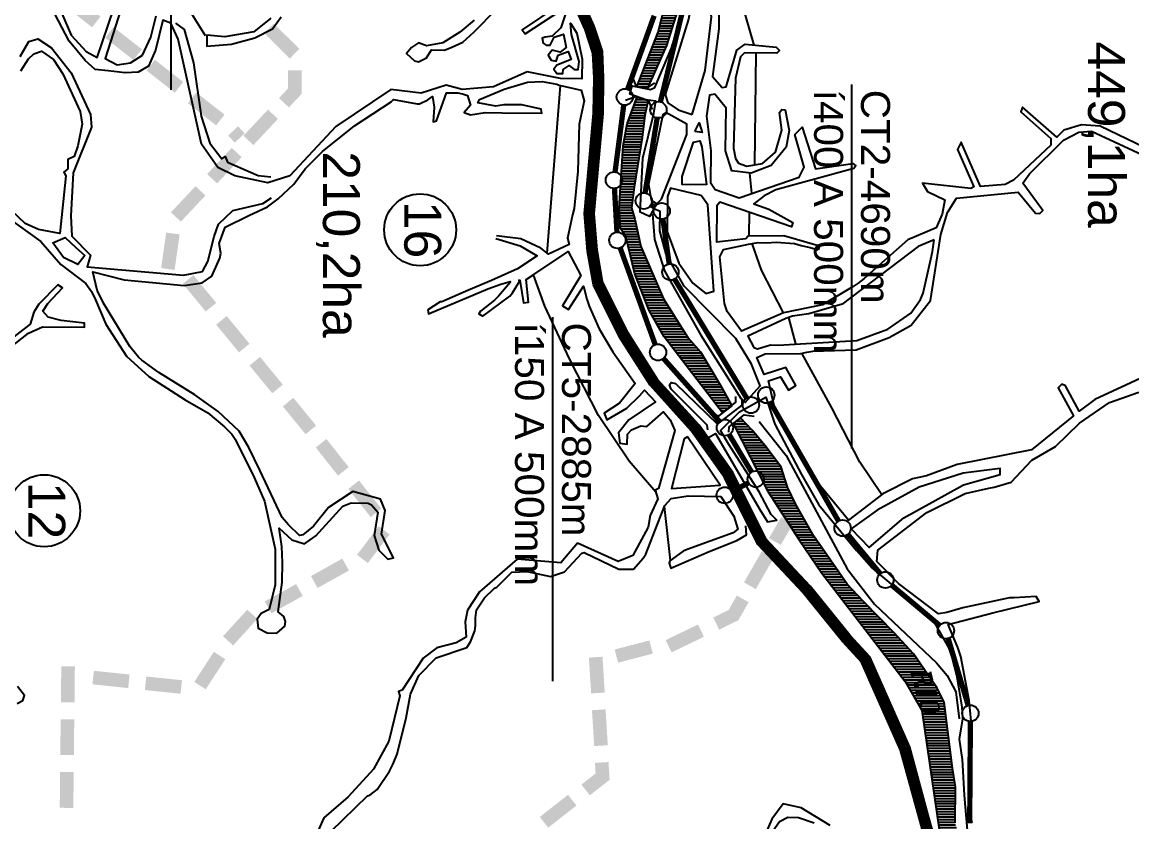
# Model space of a CAD drawing. Extents: x 615698 to 626331, y 7504748 to 7519310.
# Drawn here: x 620335 to 622439, y 7511996 to 7513512 of the extents above; entities that cross this region are included whole.
import ezdxf
from ezdxf.enums import TextEntityAlignment as Align

# ---------------------------------------------------------------- set-up
doc = ezdxf.new("R2010")
doc.units = 0
doc.header["$LTSCALE"] = 170
doc.header["$MEASUREMENT"] = 0
doc.linetypes.add('DASHED', pattern=[0.75, 0.5, -0.25])
doc.layers.get('0').update_dxf_attribs({"linetype": 'CONTINUOUS'})
for name, color, linetype in [('ESTACAO', 5, 'CONTINUOUS'), ('HATCH', 4, 'CONTINUOUS'), ('L-FERREA', 6, 'CONTINUOUS'), ('LIMITE-BACIA', 3, 'CONTINUOUS'), ('LIMITE-PROJETO', 1, 'CONTINUOUS'), ('RIO', 4, 'CONTINUOUS'), ('RUA', 7, 'CONTINUOUS'), ('TEXTO', 5, 'CONTINUOUS'), ('TEXTO2', 5, 'CONTINUOUS')]:
    doc.layers.add(name, color=color, linetype=linetype)
doc.styles.add('GOTHICI', font='ITALICT8.SHX', dxfattribs={"height": 1.641651})
doc.styles.get("Standard").update_dxf_attribs({"font": 'ARIAL.TTF'})

# ---------------------------------------------------------------- blocks, each defined once
blk = doc.blocks.new('C')
at = {"layer": 'LIMITE-BACIA'}
blk.add_solid([(-33.9, -12.9), (-34, 12.9), (34.2, -12.6), (34, 13.2)], dxfattribs=at)
blk = doc.blocks.new('*X9')
at = {"color": 0}
for p, q in [((621683.4, 7512750), (621708.1, 7512750)), ((621685.9, 7512745), (621712.7, 7512745)), ((621688.7, 7512755), (621703.4, 7512755)), ((621695.1, 7512760), (621698.7, 7512760)), ((621688.5, 7512740), (621717.4, 7512740)), ((621691.1, 7512735), (621721.8, 7512735)), ((621693.6, 7512730), (621726, 7512730)), ((621696.2, 7512725), (621730.2, 7512725)), ((621698.8, 7512720), (621734.4, 7512720)), ((621701.3, 7512715), (621738.6, 7512715)), ((621703.9, 7512710), (621742.8, 7512710)), ((621706.4, 7512705), (621747, 7512705)), ((621709, 7512700), (621750.6, 7512700)), ((621711.6, 7512695), (621754.3, 7512695)), ((621714.1, 7512690), (621758, 7512690)), ((621716.7, 7512685), (621761.6, 7512685)), ((621719.2, 7512680), (621765.3, 7512680)), ((621721.8, 7512675), (621769, 7512675)), ((621724.4, 7512670), (621772.6, 7512670)), ((621726.9, 7512665), (621775.1, 7512665)), ((621729.5, 7512660), (621776.7, 7512660)), ((621732.1, 7512655), (621778.4, 7512655)), ((621734.6, 7512650), (621780, 7512650)), ((621737.2, 7512645), (621781.6, 7512645)), ((621739.7, 7512640), (621783.3, 7512640)), ((621742.3, 7512635), (621784.9, 7512635)), ((621744.9, 7512630), (621786.6, 7512630)), ((621747.4, 7512625), (621789, 7512625)), ((621750.4, 7512620), (621791.4, 7512620)), ((621753.6, 7512615), (621793.9, 7512615)), ((621756.9, 7512610), (621796.3, 7512610)), ((621760.1, 7512605), (621798.7, 7512605)), ((621763.3, 7512600), (621801.2, 7512600)), ((621766.6, 7512595), (621803.8, 7512595)), ((621769.8, 7512590), (621806.6, 7512590)), ((621773, 7512585), (621809.4, 7512585)), ((621776.2, 7512580), (621812.2, 7512580)), ((621779.5, 7512575), (621815, 7512575)), ((621782.7, 7512570), (621817.9, 7512570)), ((621785.9, 7512565), (621820.7, 7512565)), ((621789.1, 7512560), (621823.5, 7512560)), ((621792.4, 7512555), (621826.3, 7512555)), ((621795.6, 7512550), (621829.1, 7512550)), ((621798.8, 7512545), (621831.9, 7512545)), ((621802.1, 7512540), (621834.7, 7512540)), ((621805.3, 7512535), (621837.8, 7512535)), ((621808.5, 7512530), (621841.3, 7512530)), ((621811.9, 7512525), (621844.7, 7512525)), ((621815.4, 7512520), (621848.2, 7512520)), ((621818.8, 7512515), (621851.7, 7512515)), ((621822.2, 7512510), (621855.1, 7512510)), ((621825.6, 7512505), (621858.6, 7512505)), ((621829.1, 7512500), (621862.1, 7512500)), ((621832.5, 7512495), (621865.5, 7512495)), ((621835.9, 7512490), (621869, 7512490)), ((621839.3, 7512485), (621872.5, 7512485)), ((621842.8, 7512480), (621876, 7512480)), ((621846.2, 7512475), (621879.4, 7512475)), ((621849.6, 7512470), (621882.9, 7512470)), ((621853.2, 7512465), (621886.4, 7512465)), ((621857.1, 7512460), (621889.8, 7512460)), ((621860.9, 7512455), (621893.3, 7512455)), ((621864.8, 7512450), (621896.8, 7512450)), ((621868.6, 7512445), (621900.6, 7512445)), ((621872.5, 7512440), (621905.3, 7512440)), ((621876.3, 7512435), (621910, 7512435)), ((621880.2, 7512430), (621914.7, 7512430)), ((621884, 7512425), (621919.5, 7512425)), ((621887.9, 7512420), (621924.2, 7512420)), ((621891.7, 7512415), (621928.9, 7512415)), ((621895.6, 7512410), (621933.7, 7512410)), ((621899.4, 7512405), (621938.6, 7512405)), ((621903.3, 7512400), (621943.5, 7512400)), ((621907.1, 7512395), (621948.4, 7512395)), ((621911, 7512390), (621953.3, 7512390)), ((621914.8, 7512385), (621958.2, 7512385)), ((621918.7, 7512380), (621963.1, 7512380)), ((621922.5, 7512375), (621968, 7512375)), ((621926.4, 7512370), (621972.9, 7512370)), ((621930.2, 7512365), (621977.8, 7512365)), ((621934.1, 7512360), (621982.7, 7512360)), ((621938, 7512355), (621987.6, 7512355)), ((621941.8, 7512350), (621992.3, 7512350)), ((621945.7, 7512345), (621996.9, 7512345)), ((621949.5, 7512340), (622001.5, 7512340)), ((621953.4, 7512335), (622006.1, 7512335)), ((621957.2, 7512330), (622010.7, 7512330)), ((621961.1, 7512325), (622015.3, 7512325)), ((621964.9, 7512320), (622019.9, 7512320)), ((621968.8, 7512315), (622024.5, 7512315)), ((621972.6, 7512310), (622028.1, 7512310)), ((621976.5, 7512305), (622031.5, 7512305)), ((621980.3, 7512300), (622034.9, 7512300)), ((621984.2, 7512295), (622038.3, 7512295)), ((621988, 7512290), (622041.7, 7512290)), ((621991.9, 7512285), (622045.2, 7512285)), ((621995.7, 7512280), (622048.6, 7512280)), ((621999.6, 7512275), (622052, 7512275)), ((622003.4, 7512270), (622055.6, 7512270)), ((622007.3, 7512265), (622059.3, 7512265)), ((622010.8, 7512260), (622062.9, 7512260)), ((622013.6, 7512255), (622066.5, 7512255)), ((622016.5, 7512250), (622070.1, 7512250)), ((622019.4, 7512245), (622072.5, 7512245)), ((622022.2, 7512240), (622074.9, 7512240)), ((622025.1, 7512235), (622077.4, 7512235)), ((622028, 7512230), (622079.8, 7512230)), ((622030.9, 7512225), (622082.2, 7512225)), ((622033.7, 7512220), (622083.8, 7512220)), ((622036.6, 7512215), (622084.4, 7512215)), ((622039.5, 7512210), (622085.1, 7512210)), ((622041.5, 7512205), (622085.8, 7512205)), ((622042.2, 7512200), (622086.4, 7512200)), ((622043, 7512195), (622087.1, 7512195)), ((622043.7, 7512190), (622087.7, 7512190)), ((622044.4, 7512185), (622088.4, 7512185)), ((622045.1, 7512180), (622089, 7512180)), ((622045.9, 7512175), (622089.7, 7512175)), ((622046.6, 7512170), (622090.4, 7512170)), ((622047.3, 7512165), (622091, 7512165)), ((622048, 7512160), (622091.7, 7512160)), ((622048.8, 7512155), (622092.3, 7512155)), ((622049.5, 7512150), (622092.9, 7512150)), ((622050.2, 7512145), (622093.6, 7512145)), ((622050.9, 7512140), (622094.2, 7512140)), ((622051.6, 7512135), (622094.8, 7512135)), ((622052.4, 7512130), (622095.4, 7512130)), ((622053.1, 7512125), (622096, 7512125)), ((622053.8, 7512120), (622096.6, 7512120)), ((622054.5, 7512115), (622097.3, 7512115)), ((622055.3, 7512110), (622097.9, 7512110)), ((622056, 7512105), (622098.5, 7512105)), ((622056.7, 7512100), (622099.1, 7512100)), ((622057.4, 7512095), (622099.8, 7512095)), ((622058.2, 7512090), (622100.6, 7512090)), ((622058.9, 7512085), (622101.3, 7512085)), ((622059.6, 7512080), (622102.1, 7512080)), ((622060.3, 7512075), (622102.9, 7512075)), ((622061.1, 7512070), (622103.6, 7512070)), ((622061.8, 7512065), (622104.4, 7512065)), ((622062.5, 7512060), (622104.8, 7512060)), ((622063.2, 7512055), (622104.8, 7512055)), ((622064, 7512050), (622104.7, 7512050)), ((622064.7, 7512045), (622104.7, 7512045)), ((622065.4, 7512040), (622104.6, 7512040)), ((622066.1, 7512035), (622104.6, 7512035)), ((622066.8, 7512030), (622104.5, 7512030)), ((622067.6, 7512025), (622104.5, 7512025)), ((622068.3, 7512020), (622104.4, 7512020)), ((622069, 7512015), (622104.4, 7512015)), ((622069.7, 7512010), (622104.3, 7512010)), ((622070.5, 7512005), (622104.2, 7512005)), ((622071.2, 7512000), (622104.2, 7512000)), ((622071.9, 7511995), (622104.1, 7511995)), ((622072.6, 7511990), (622105.1, 7511990)), ((622073.4, 7511985), (622106.6, 7511985)), ((622074.5, 7511980), (622108.1, 7511980)), ((622076.6, 7511975), (622109.5, 7511975)), ((622078.8, 7511970), (622111, 7511970)), ((622080.9, 7511965), (622112.5, 7511965)), ((622083.1, 7511960), (622114.3, 7511960)), ((622085.2, 7511955), (622116, 7511955)), ((622087.4, 7511950), (622117.7, 7511950)), ((622089.6, 7511945), (622119.4, 7511945)), ((622091.7, 7511940), (622121.2, 7511940)), ((622093.9, 7511935), (622122.9, 7511935)), ((622096, 7511930), (622124.6, 7511930)), ((622098.2, 7511925), (622126.3, 7511925)), ((622100.3, 7511920), (622128.1, 7511920)), ((622102.5, 7511915), (622129.9, 7511915)), ((622104.7, 7511910), (622132, 7511910)), ((622106.8, 7511905), (622134.2, 7511905)), ((622109.3, 7511900), (622136.4, 7511900)), ((622112.1, 7511895), (622138.6, 7511895)), ((622114.8, 7511890), (622140.8, 7511890)), ((622117.6, 7511885), (622143, 7511885)), ((622120.3, 7511880), (622145.3, 7511880)), ((622123.1, 7511875), (622147.8, 7511875)), ((622125.8, 7511870), (622150.3, 7511870)), ((622128.6, 7511865), (622152.8, 7511865)), ((622131.3, 7511860), (622155.3, 7511860)), ((622134.1, 7511855), (622157.8, 7511855)), ((622136.8, 7511850), (622160.3, 7511850)), ((622139.6, 7511845), (622162.4, 7511845)), ((622142.3, 7511840), (622164.1, 7511840)), ((622145.1, 7511835), (622165.8, 7511835)), ((622147.8, 7511830), (622167.5, 7511830)), ((622153.1, 7511825), (622169.2, 7511825))]:
    blk.add_line(p, q, dxfattribs=at)
blk = doc.blocks.new('*X10')
at = {"color": 0}
for p, q in [((621495.3, 7513355), (621519.9, 7513355)), ((621497.1, 7513360), (621521, 7513360)), ((621499, 7513365), (621516, 7513365)), ((621500.8, 7513370), (621502.2, 7513370)), ((621488, 7513335), (621515.5, 7513335)), ((621489.8, 7513340), (621516.6, 7513340)), ((621491.7, 7513345), (621517.7, 7513345)), ((621493.5, 7513350), (621518.8, 7513350)), ((621481.4, 7513315), (621513.1, 7513315)), ((621482.5, 7513320), (621513.7, 7513320)), ((621484.4, 7513325), (621514.3, 7513325)), ((621486.2, 7513330), (621514.9, 7513330)), ((621477, 7513290), (621510.1, 7513290)), ((621477.8, 7513295), (621510.8, 7513295)), ((621478.7, 7513300), (621511.4, 7513300)), ((621479.6, 7513305), (621512, 7513305)), ((621480.5, 7513310), (621512.5, 7513310)), ((621474.2, 7513270), (621506.9, 7513270)), ((621474.5, 7513275), (621507.7, 7513275)), ((621475.2, 7513280), (621508.5, 7513280)), ((621476.1, 7513285), (621509.3, 7513285)), ((621472.9, 7513250), (621503.8, 7513250)), ((621473.2, 7513255), (621504.6, 7513255)), ((621473.5, 7513260), (621505.4, 7513260)), ((621473.9, 7513265), (621506.2, 7513265)), ((621471.6, 7513230), (621500.7, 7513230)), ((621472, 7513235), (621501.5, 7513235)), ((621472.3, 7513240), (621502.2, 7513240)), ((621472.6, 7513245), (621503, 7513245)), ((621470.4, 7513210), (621497.5, 7513210)), ((621470.7, 7513215), (621498.3, 7513215)), ((621471, 7513220), (621499.1, 7513220)), ((621471.3, 7513225), (621499.9, 7513225)), ((621468.8, 7513185), (621494.1, 7513185)), ((621469.1, 7513190), (621494.7, 7513190)), ((621469.4, 7513195), (621495.3, 7513195)), ((621469.7, 7513200), (621496, 7513200)), ((621470, 7513205), (621496.8, 7513205)), ((621467.5, 7513165), (621491.5, 7513165)), ((621467.8, 7513170), (621492.2, 7513170)), ((621468.1, 7513175), (621492.8, 7513175)), ((621468.5, 7513180), (621493.4, 7513180)), ((621467.2, 7513160), (621490.9, 7513160)), ((621467.4, 7513155), (621492.1, 7513155)), ((621467.8, 7513150), (621493.5, 7513150)), ((621468.1, 7513145), (621494.9, 7513145)), ((621468.5, 7513140), (621496.2, 7513140)), ((621468.9, 7513135), (621497.4, 7513135)), ((621469.2, 7513130), (621498.5, 7513130)), ((621469.6, 7513125), (621499.7, 7513125)), ((621470.3, 7513120), (621500.8, 7513120)), ((621473.5, 7513115), (621501.9, 7513115)), ((621476.8, 7513110), (621503, 7513110)), ((621479.9, 7513105), (621504.1, 7513105)), ((621481.1, 7513100), (621505.3, 7513100)), ((621482.3, 7513095), (621506.4, 7513095)), ((621483.5, 7513090), (621507.5, 7513090)), ((621484.6, 7513085), (621508.9, 7513085)), ((621485.8, 7513080), (621511.1, 7513080)), ((621487, 7513075), (621513.3, 7513075)), ((621488.2, 7513070), (621515.4, 7513070)), ((621489.4, 7513065), (621517.6, 7513065)), ((621490.6, 7513060), (621519.8, 7513060)), ((621491.8, 7513055), (621521.9, 7513055)), ((621493, 7513050), (621524.1, 7513050)), ((621494.2, 7513045), (621526.3, 7513045)), ((621495.4, 7513040), (621528.4, 7513040)), ((621496.6, 7513035), (621530.6, 7513035)), ((621498.4, 7513030), (621532.8, 7513030)), ((621500.4, 7513025), (621534.9, 7513025)), ((621502.4, 7513020), (621537.1, 7513020)), ((621504.4, 7513015), (621539.3, 7513015)), ((621506.3, 7513010), (621541.4, 7513010)), ((621508.3, 7513005), (621543.6, 7513005)), ((621510.3, 7513000), (621545.8, 7513000)), ((621512.3, 7512995), (621547.9, 7512995)), ((621514.2, 7512990), (621550.1, 7512990)), ((621516.2, 7512985), (621552.8, 7512985)), ((621518.2, 7512980), (621555.9, 7512980)), ((621520.2, 7512975), (621559.1, 7512975)), ((621522.1, 7512970), (621562.2, 7512970)), ((621524.1, 7512965), (621565.4, 7512965)), ((621527, 7512960), (621568.5, 7512960)), ((621529.8, 7512955), (621571.7, 7512955)), ((621532.7, 7512950), (621574.8, 7512950)), ((621535.5, 7512945), (621578, 7512945)), ((621538.3, 7512940), (621581.1, 7512940)), ((621541.2, 7512935), (621584.3, 7512935)), ((621544, 7512930), (621587.4, 7512930)), ((621546.9, 7512925), (621590.6, 7512925)), ((621549.7, 7512920), (621593.8, 7512920)), ((621552.6, 7512915), (621596.9, 7512915)), ((621556.4, 7512910), (621601, 7512910)), ((621560.3, 7512905), (621605.4, 7512905)), ((621564.1, 7512900), (621609.7, 7512900)), ((621568, 7512895), (621614.1, 7512895)), ((621571.8, 7512890), (621618.4, 7512890)), ((621575.6, 7512885), (621622.4, 7512885)), ((621579.5, 7512880), (621625.4, 7512880)), ((621583.3, 7512875), (621628.3, 7512875)), ((621587.2, 7512870), (621631.3, 7512870)), ((621591, 7512865), (621634.3, 7512865)), ((621594.9, 7512860), (621637.3, 7512860)), ((621598.7, 7512855), (621640.2, 7512855)), ((621602.6, 7512850), (621643.2, 7512850)), ((621606.4, 7512845), (621646.2, 7512845)), ((621610.2, 7512840), (621649.2, 7512840)), ((621614.1, 7512835), (621652.1, 7512835)), ((621617.9, 7512830), (621655.1, 7512830)), ((621621.8, 7512825), (621658.1, 7512825)), ((621625.6, 7512820), (621660.9, 7512820)), ((621629.5, 7512815), (621663.7, 7512815)), ((621633.3, 7512810), (621666.4, 7512810)), ((621637.1, 7512805), (621669.2, 7512805)), ((621641, 7512800), (621672, 7512800)), ((621644.8, 7512795), (621674.7, 7512795)), ((621648.7, 7512790), (621677.5, 7512790)), ((621652.5, 7512785), (621680.3, 7512785)), ((621656.4, 7512780), (621674.9, 7512780)), ((621660.2, 7512775), (621668.6, 7512775))]:
    blk.add_line(p, q, dxfattribs=at)
blk = doc.blocks.new('*X11')
at = {"color": 0}
for p, q in [((621176.8, 7514440), (621195.6, 7514440)), ((621178.2, 7514435), (621213.5, 7514435)), ((621179.6, 7514430), (621216.2, 7514430)), ((621181, 7514425), (621218.9, 7514425)), ((621182.4, 7514420), (621221.6, 7514420)), ((621184, 7514415), (621224.3, 7514415)), ((621186.7, 7514410), (621227, 7514410)), ((621189.4, 7514405), (621229.8, 7514405)), ((621192.1, 7514400), (621233.5, 7514400)), ((621194.8, 7514395), (621238.2, 7514395)), ((621197.5, 7514390), (621243, 7514390)), ((621201.1, 7514385), (621247.7, 7514385)), ((621205.1, 7514380), (621252.4, 7514380)), ((621209.2, 7514375), (621257.1, 7514375)), ((621213.2, 7514370), (621261.8, 7514370)), ((621217.2, 7514365), (621266.6, 7514365)), ((621221.2, 7514360), (621271.3, 7514360)), ((621225.2, 7514355), (621276, 7514355)), ((621229.3, 7514350), (621280.7, 7514350)), ((621233.3, 7514345), (621285.5, 7514345)), ((621237.3, 7514340), (621290.2, 7514340)), ((621241.3, 7514335), (621294.9, 7514335)), ((621245.3, 7514330), (621299.6, 7514330)), ((621249.4, 7514325), (621304.3, 7514325)), ((621253.4, 7514320), (621309.1, 7514320)), ((621257.4, 7514315), (621313.8, 7514315)), ((621261.4, 7514310), (621318.5, 7514310)), ((621265.4, 7514305), (621323.2, 7514305)), ((621269.5, 7514300), (621328, 7514300)), ((621273.5, 7514295), (621332.7, 7514295)), ((621279.9, 7514290), (621337.4, 7514290)), ((621287.4, 7514285), (621342.1, 7514285)), ((621294.8, 7514280), (621346.8, 7514280)), ((621302.3, 7514275), (621351.6, 7514275)), ((621309.8, 7514270), (621356.3, 7514270)), ((621317.2, 7514265), (621361, 7514265)), ((621324.7, 7514260), (621365.7, 7514260)), ((621332.1, 7514255), (621370.5, 7514255)), ((621339.6, 7514250), (621375.2, 7514250)), ((621347, 7514245), (621379.9, 7514245)), ((621353.2, 7514240), (621384.6, 7514240)), ((621356.6, 7514235), (621389.3, 7514235)), ((621360, 7514230), (621394.1, 7514230)), ((621363.4, 7514225), (621398.8, 7514225)), ((621366.9, 7514220), (621403.5, 7514220)), ((621370.5, 7514215), (621408.2, 7514215)), ((621374, 7514210), (621412.9, 7514210)), ((621377.6, 7514205), (621417.7, 7514205)), ((621381.2, 7514200), (621422.4, 7514200)), ((621384.7, 7514195), (621426.5, 7514195)), ((621388.3, 7514190), (621429.2, 7514190)), ((621391.8, 7514185), (621431.9, 7514185)), ((621395.2, 7514180), (621434.6, 7514180)), ((621397.3, 7514175), (621437.3, 7514175)), ((621399.4, 7514170), (621440.1, 7514170)), ((621401.5, 7514165), (621442.8, 7514165)), ((621403.6, 7514160), (621445.5, 7514160)), ((621405.7, 7514155), (621448.2, 7514155)), ((621407.8, 7514150), (621450.9, 7514150)), ((621409.9, 7514145), (621452.8, 7514145)), ((621412, 7514140), (621454.2, 7514140)), ((621414.1, 7514135), (621455.7, 7514135)), ((621416.2, 7514130), (621457.1, 7514130)), ((621418.3, 7514125), (621458.5, 7514125)), ((621420.4, 7514120), (621459.9, 7514120)), ((621422.5, 7514115), (621461.4, 7514115)), ((621424.6, 7514110), (621462, 7514110)), ((621425.7, 7514090), (621458.6, 7514090)), ((621425.8, 7514100), (621460.3, 7514100)), ((621425.8, 7514095), (621459.4, 7514095)), ((621425.9, 7514105), (621461.1, 7514105)), ((621419.7, 7514070), (621455.2, 7514070)), ((621422.9, 7514075), (621456, 7514075)), ((621425.6, 7514080), (621456.9, 7514080)), ((621425.7, 7514085), (621457.7, 7514085)), ((621406.8, 7514050), (621444.9, 7514050)), ((621410, 7514055), (621448.9, 7514055)), ((621413.3, 7514060), (621452.8, 7514060)), ((621416.5, 7514065), (621454.3, 7514065)), ((621393.9, 7514030), (621429, 7514030)), ((621397.1, 7514035), (621433, 7514035)), ((621400.3, 7514040), (621437, 7514040)), ((621403.6, 7514045), (621440.9, 7514045)), ((621381, 7514010), (621413.2, 7514010)), ((621384.2, 7514015), (621417.1, 7514015)), ((621387.4, 7514020), (621421.1, 7514020)), ((621390.6, 7514025), (621425.1, 7514025)), ((621364.8, 7513985), (621394, 7513985)), ((621368, 7513990), (621397.8, 7513990)), ((621371.3, 7513995), (621401.6, 7513995)), ((621374.5, 7514000), (621405.5, 7514000)), ((621377.7, 7514005), (621409.3, 7514005)), ((621354.1, 7513965), (621375.9, 7513965)), ((621356.1, 7513970), (621380.5, 7513970)), ((621358.4, 7513975), (621385.2, 7513975)), ((621361.6, 7513980), (621389.8, 7513980)), ((621346.1, 7513945), (621363.3, 7513945)), ((621348.1, 7513950), (621365.3, 7513950)), ((621350.1, 7513955), (621367.3, 7513955)), ((621352.1, 7513960), (621371.3, 7513960)), ((621338.2, 7513925), (621357.2, 7513925)), ((621340.2, 7513930), (621357.5, 7513930)), ((621342.2, 7513935), (621359.4, 7513935)), ((621344.1, 7513940), (621361.4, 7513940)), ((621330.2, 7513905), (621356.1, 7513905)), ((621332.2, 7513910), (621356.4, 7513910)), ((621334.2, 7513915), (621356.7, 7513915)), ((621336.2, 7513920), (621356.9, 7513920)), ((621325.2, 7513890), (621357.4, 7513890)), ((621325.9, 7513885), (621358.1, 7513885)), ((621326.3, 7513895), (621356.6, 7513895)), ((621326.6, 7513880), (621358.8, 7513880)), ((621328.3, 7513900), (621355.9, 7513900)), ((621327.2, 7513875), (621359.5, 7513875)), ((621327.9, 7513870), (621360.2, 7513870)), ((621328.6, 7513865), (621361, 7513865)), ((621329.2, 7513860), (621361.7, 7513860)), ((621329.9, 7513855), (621362.5, 7513855)), ((621330.6, 7513850), (621363.3, 7513850)), ((621331.2, 7513845), (621364.1, 7513845)), ((621331.9, 7513840), (621364.8, 7513840)), ((621332.6, 7513835), (621365.6, 7513835)), ((621333.2, 7513830), (621366.4, 7513830)), ((621333.9, 7513825), (621367.2, 7513825)), ((621334.6, 7513820), (621368, 7513820)), ((621335.3, 7513815), (621368.8, 7513815)), ((621335.9, 7513810), (621369.9, 7513810)), ((621336.6, 7513805), (621371.1, 7513805)), ((621337.3, 7513800), (621372.2, 7513800)), ((621337.9, 7513795), (621373.4, 7513795)), ((621338.6, 7513790), (621374.5, 7513790)), ((621339.3, 7513785), (621375.7, 7513785)), ((621339.9, 7513780), (621376.9, 7513780)), ((621340.6, 7513775), (621378, 7513775)), ((621341.3, 7513770), (621380.6, 7513770)), ((621342.6, 7513765), (621383.5, 7513765)), ((621345.8, 7513760), (621386.3, 7513760)), ((621349.1, 7513755), (621389.2, 7513755)), ((621352.3, 7513750), (621392, 7513750)), ((621355.6, 7513745), (621394.8, 7513745)), ((621358.8, 7513740), (621398.7, 7513740)), ((621362.1, 7513735), (621402.8, 7513735)), ((621365.3, 7513730), (621406.9, 7513730)), ((621368.6, 7513725), (621411, 7513725)), ((621371.9, 7513720), (621416.1, 7513720)), ((621375.1, 7513715), (621423.4, 7513715)), ((621382.3, 7513710), (621430.8, 7513710)), ((621389.7, 7513705), (621438.1, 7513705)), ((621397.1, 7513700), (621445.4, 7513700)), ((621404.5, 7513695), (621452.7, 7513695)), ((621411.8, 7513690), (621460.1, 7513690)), ((621419.2, 7513685), (621467.3, 7513685)), ((621426.6, 7513680), (621474.3, 7513680)), ((621433.9, 7513675), (621481.2, 7513675)), ((621441.3, 7513670), (621488.2, 7513670)), ((621448.7, 7513665), (621495.1, 7513665)), ((621456.1, 7513660), (621502.1, 7513660)), ((621463.4, 7513655), (621509.1, 7513655)), ((621470.8, 7513650), (621516.4, 7513650)), ((621478.2, 7513645), (621524, 7513645)), ((621485.5, 7513640), (621531.6, 7513640)), ((621492.9, 7513635), (621539.1, 7513635)), ((621500.3, 7513630), (621546.7, 7513630)), ((621507.7, 7513625), (621553.2, 7513625)), ((621515, 7513620), (621558.9, 7513620)), ((621522.2, 7513615), (621564.7, 7513615)), ((621527.1, 7513610), (621570.5, 7513610)), ((621532, 7513605), (621574.9, 7513605)), ((621535.9, 7513600), (621576.6, 7513600)), ((621538.7, 7513595), (621578.3, 7513595)), ((621541.6, 7513590), (621579.9, 7513590)), ((621544.4, 7513585), (621581.6, 7513585)), ((621547.2, 7513580), (621583.3, 7513580)), ((621550.1, 7513575), (621584.2, 7513575)), ((621552.9, 7513570), (621584.4, 7513570)), ((621553.7, 7513565), (621584.6, 7513565)), ((621554, 7513560), (621584.9, 7513560)), ((621554.4, 7513555), (621584.5, 7513555)), ((621554.5, 7513545), (621581.3, 7513545)), ((621554.8, 7513550), (621582.9, 7513550)), ((621549.3, 7513525), (621575, 7513525)), ((621550.6, 7513530), (621576.6, 7513530)), ((621551.9, 7513535), (621578.1, 7513535)), ((621553.2, 7513540), (621579.7, 7513540)), ((621544, 7513505), (621568.6, 7513505)), ((621545.4, 7513510), (621570.2, 7513510)), ((621546.7, 7513515), (621571.8, 7513515)), ((621548, 7513520), (621573.4, 7513520)), ((621536, 7513480), (621560.7, 7513480)), ((621537.9, 7513485), (621562.3, 7513485)), ((621539.8, 7513490), (621563.8, 7513490)), ((621541.4, 7513495), (621565.4, 7513495)), ((621542.7, 7513500), (621567, 7513500)), ((621528.2, 7513460), (621553.4, 7513460)), ((621530.2, 7513465), (621555.6, 7513465)), ((621532.1, 7513470), (621557.5, 7513470)), ((621534, 7513475), (621559.1, 7513475)), ((621520.5, 7513440), (621544.5, 7513440)), ((621522.4, 7513445), (621546.7, 7513445)), ((621524.4, 7513450), (621548.9, 7513450)), ((621526.3, 7513455), (621551.2, 7513455)), ((621512.8, 7513420), (621535.6, 7513420)), ((621514.7, 7513425), (621537.8, 7513425)), ((621516.6, 7513430), (621540, 7513430)), ((621518.6, 7513435), (621542.3, 7513435)), ((621505, 7513400), (621526.7, 7513400)), ((621507, 7513405), (621528.9, 7513405)), ((621508.9, 7513410), (621531.2, 7513410)), ((621510.8, 7513415), (621533.4, 7513415)), ((621501.2, 7513390), (621522.3, 7513390)), ((621503.1, 7513395), (621524.5, 7513395))]:
    blk.add_line(p, q, dxfattribs=at)

msp = doc.modelspace()

# ---------------------------------------------------------------- linework, layer by layer
at = {"layer": 'ESTACAO', "const_width": 10}
for points in [[(621545.3, 7513360.6), (621604.2, 7513601.9)], [(621533.5, 7513523.9), (621483.1, 7513384.4)], [(621475.8, 7513354.3), (621459.3, 7513227.5)], [(621516.3, 7513188.2), (621539.2, 7513330.1)], [(621458.2, 7513196.6), (621462.9, 7513113.7)], [(621534.5, 7513161.1), (621527.4, 7513165.1)], [(621562, 7513053.2), (621550.1, 7513138.1)], [(621469.1, 7513083.5), (621535.5, 7512900.3)], [(621709, 7512799), (621572.2, 7513024.5)], [(621551.2, 7512874), (621657.5, 7512754.5)], [(621733, 7512796.1), (621730.1, 7512794.2)], [(621883.1, 7512565.8), (621753.8, 7512791.1)], [(621675.8, 7512729.6), (621718.3, 7512658.7)], [(621712.5, 7512638.2), (621681.1, 7512621.9)], [(621962.2, 7512466.2), (621900.8, 7512540.4)], [(622074.8, 7512368.1), (621984, 7512444.2)], [(622128.9, 7512216.3), (622091.2, 7512343.2)], [(622131.9, 7511992.7), (622133.2, 7512185.9)]]:
    msp.add_lwpolyline(points, dxfattribs=at)
at = {"layer": 'ESTACAO'}
for centre in [(621477.8, 7513369.8), (621541.7, 7513345.5), (621457.3, 7513212.1), (621513.8, 7513172.8), (621548, 7513153.5), (621463.8, 7513098.1), (621564.2, 7513037.8), (621540.8, 7512885.7), (621746.1, 7512804.6), (621717.1, 7512785.7), (621667.8, 7512742.9), (621726.3, 7512645.3), (621667.3, 7512614.7), (621890.9, 7512552.4), (621972.1, 7512454.2), (622086.8, 7512358.1), (622133.3, 7512201.4)]:
    msp.add_circle(centre, 15.5, dxfattribs=at)
at = {"layer": 'L-FERREA', "linetype": 'DASHED', "const_width": 18.3, "flags": 128}
msp.add_lwpolyline([(625747.2, 7505701.5), (625704.8, 7505736.4), (625692.6, 7505748.8), (625654.7, 7505796.9), (625637.9, 7505804.8), (625601.6, 7505865.2), (625583.3, 7505879.2), (625557.7, 7505925.6), (625536.4, 7505950.5), (625515.7, 7506026.1), (625505.1, 7506040), (625498.2, 7506112.4), (625486.2, 7506134.1), (625486.6, 7506177.1), (625485.2, 7506184.8), (625474.7, 7506214.2), (625475.2, 7506258.8), (625464.7, 7506275.8), (625468.1, 7506305), (625465.2, 7506326.5), (625463.7, 7506332.7), (625464.1, 7506368.1), (625444.5, 7506403.7), (625437, 7506422.2), (625428.5, 7506480.7), (625416.4, 7506499.3), (625410.9, 7506565.5), (625411, 7506570.1), (625414.2, 7506585.5), (625391.8, 7506645.7), (625391.9, 7506650.3), (625395.1, 7506662.6), (625375.9, 7506732), (625377.4, 7506736.6), (625379.3, 7506767.3), (625364.3, 7506798.3), (625356.8, 7506821.4), (625351.4, 7506883), (625340.8, 7506903.1), (625339.8, 7506947.7), (625338.4, 7506958.5), (625327.8, 7506977.1), (625323.7, 7507021.7), (625316.3, 7507052.5), (625313.8, 7507098.7), (625309.5, 7507134.1), (625302.2, 7507163.4), (625284.2, 7507206.7), (625281.3, 7507225.2), (625255.7, 7507270.1), (625240.5, 7507291.8), (625219.5, 7507339.7), (625213.4, 7507345.9), (625175.6, 7507406.3), (625169.7, 7507421.7), (625154.4, 7507434.2), (625120.8, 7507456.1), (625119.3, 7507460.7), (625062.9, 7507499.8), (625039.9, 7507510.8), (624952.4, 7507524.1), (624893.9, 7507515.5), (624884.7, 7507520.2), (624877, 7507518.8), (624872.4, 7507518.8), (624840, 7507513), (624799.8, 7507495), (624781.3, 7507492.1), (624752, 7507480.2), (624733.3, 7507457.3), (624711.6, 7507445.2), (624667.9, 7507384.2), (624543.2, 7507297.2), (624528.4, 7507288.8), (624407.2, 7507237.6), (624394, 7507234.9), (624263.3, 7507214.5), (624140.5, 7507234.4), (624046.3, 7507284.8), (624016.1, 7507349), (624015.6, 7507368.3), (624003.6, 7507397.6), (624010.5, 7507465.2), (623997.3, 7507522.3), (623991.2, 7507528.5), (623989.8, 7507536.2), (623984.2, 7507587), (623954.9, 7507656.6), (623938.9, 7507666), (623903.3, 7507718.3), (623815.4, 7507780.3), (623684.7, 7507830.5), (623587.3, 7507908.5), (623490.8, 7508065.4), (623363.2, 7508456.1), (623339.7, 7508566.8), (623328.1, 7508643.2), (623329.7, 7508781.2), (623324.7, 7508830), (623287.9, 7508861.3), (623117, 7508933.8), (623006.9, 7508983.8), (622952.5, 7509033.8), (622916, 7509091.9), (622884.6, 7509230.2), (622860.6, 7509297.8), (622809, 7509356.7), (622733.8, 7509449.5), (622651.6, 7509539), (622588.1, 7509637.9), (622504.2, 7509815.9), (622435.9, 7509982.1), (622391.3, 7510111.7), (622355.8, 7510250.1), (622350.5, 7510332.5), (622349.1, 7510455.4), (622316.6, 7510562.9), (622266.1, 7510716.6), (622215.8, 7510897.7), (622177.6, 7511042.3), (622166.6, 7511164.6), (622176.9, 7511290.1), (622196.5, 7511384.6), (622191.1, 7511458.8), (622185.5, 7511513.8), (622164.9, 7511572.4), (622150.6, 7511646), (622147.7, 7511694.8), (622124.5, 7511774.7), (622067.7, 7511922.2), (622044.6, 7512005.6), (622009.6, 7512134.3), (621934.5, 7512303.4), (621897.8, 7512343.6), (621822.6, 7512436.4), (621737.7, 7512526.6), (621674.5, 7512652.9), (621611.6, 7512742.2), (621532.8, 7512828.9), (621475.4, 7512918.8), (621427, 7513016.8), (621416, 7513078), (621410.6, 7513148.8), (621427.8, 7513338.8), (621428.6, 7513406), (621426.4, 7513454.8), (621411.1, 7513501), (621375.5, 7513581), (621333.1, 7513661.1), (621306.3, 7513719.8), (621291.8, 7513774.8), (621288.9, 7513827.1), (621295.6, 7513875.7), (621353.2, 7514052.9), (621356.5, 7514096.1), (621348.1, 7514148.4), (621348.1, 7514148.4), (621305.4, 7514197.6), (621235.8, 7514244.4), (621196.4, 7514287.4), (621135.5, 7514370.4), (621090.1, 7514429.3), (621029.6, 7514488.3), (620990.1, 7514522.4), (620935.4, 7514541.5), (620879.8, 7514544.9), (620806.2, 7514536.8), (620750.8, 7514503.7), (620685.2, 7514406.3), (620647.8, 7514318.1), (620588.6, 7514241.9), (620471.1, 7514114.8), (620380.6, 7514008), (620250.5, 7513865.9), (620110.8, 7513717.1), (619999.8, 7513620.1), (619860.6, 7513518), (619730.5, 7513430.2), (619610.2, 7513361.5), (619453.3, 7513277.4), (619354.5, 7513232.5), (619216.1, 7513200.4), (618829.2, 7513131.1), (618758.4, 7513125.7), (618666.4, 7513129.5), (618559.3, 7513143), (618493.1, 7513177.4), (618313.1, 7513308.5), (618243.6, 7513361.4), (618213, 7513391.9), (618090.9, 7513472.9), (617969.4, 7513545), (617859.4, 7513598.4), (617725.2, 7513639.7), (617505.3, 7513697)], dxfattribs=at)
at = {"layer": 'L-FERREA', "linetype": 'CONTINUOUS'}
for points in [[(622076.4, 7511925.1), (622053.4, 7512008), (622018.2, 7512137.4), (621942.3, 7512308.4), (621904.8, 7512349.6), (621829.5, 7512442.4), (621745.3, 7512531.9), (621682.4, 7512657.6), (621618.7, 7512747.9), (621540.1, 7512834.5), (621483.4, 7512923.3), (621435.8, 7513019.7), (621425.1, 7513079.2), (621419.8, 7513148.7), (621437, 7513338.3), (621437.7, 7513406.2), (621435.4, 7513456.5), (621419.6, 7513504.3), (621383.8, 7513585)], [(622059, 7511919.4), (622035.8, 7512003.2), (622000.9, 7512131.3), (621926.7, 7512298.3), (621890.9, 7512337.6), (621815.7, 7512430.4), (621730.1, 7512521.3), (621666.6, 7512648.2), (621604.4, 7512736.5), (621525.6, 7512823.3), (621467.5, 7512914.3), (621418.3, 7513013.9), (621406.9, 7513076.8), (621401.5, 7513148.8), (621418.7, 7513339.2), (621419.4, 7513405.9), (621417.3, 7513453.1), (621402.5, 7513497.7), (621367.3, 7513577)]]:
    msp.add_lwpolyline(points, dxfattribs=at)
at = {"layer": 'LIMITE-BACIA'}
for points in [[(620864.8, 7513375.6), (620838.8, 7513352.5), (620865.1, 7513420.4), (620839.3, 7513420.6)], [(620840.8, 7513350), (620822, 7513367.7), (620864.8, 7513375.6), (620846, 7513393.3)], [(620756.9, 7513300.8), (620738.1, 7513283.2), (620744.4, 7513314.3), (620725.6, 7513296.7)], [(621773.6, 7512520.6), (621751.2, 7512533.4), (621796.6, 7512560.3), (621774.3, 7512573.1)], [(621656.8, 7512359.8), (621645.6, 7512383.1), (621693.1, 7512377.7), (621706.9, 7512412.6)], [(621693.1, 7512377.7), (621656.5, 7512365.5), (621712.7, 7512411.9), (621690.3, 7512424.7)], [(621411.5, 7512045.8), (621395.5, 7512066.1), (621448.9, 7512075.2), (621432.9, 7512095.5)], [(621448.9, 7512075.2), (621423.1, 7512073.1), (621447, 7512108.9), (621421.3, 7512107.3)]]:
    msp.add_solid(points, dxfattribs=at)
at = {"layer": 'RIO', "linetype": 'CONTINUOUS'}
for points in [[(621585, 7513556.7), (621556.7, 7513467.4), (621520.1, 7513385.2), (621500.8, 7513389), (621540.8, 7513492.4), (621555, 7513546.8)], [(622104.1, 7511993.5), (622104.9, 7512061.8), (622099.5, 7512097.2), (622092, 7512157.5), (622083.4, 7512222.5), (622069.8, 7512250.5), (622051.6, 7512275.6), (622025.3, 7512314.1), (621988.7, 7512353.9), (621930.2, 7512413.6), (621899.3, 7512446.4), (621836.5, 7512536.9), (621802.4, 7512597.5), (621786.5, 7512630.1), (621774.2, 7512667.9), (621746.8, 7512705.3), (621719.3, 7512738), (621697.2, 7512761.6), (621683.1, 7512750.6), (621748.3, 7512623.2), (621808.4, 7512530.1), (621851.5, 7512467.2), (622009.7, 7512261.8), (622041.2, 7512206.9), (622073.9, 7511981.3)]]:
    msp.add_lwpolyline(points, dxfattribs=at)
msp.add_lwpolyline([(621680.5, 7512784.5), (621663.4, 7512770.8), (621552.5, 7512915.1), (621524.1, 7512965.1), (621496.7, 7513034.4), (621479.8, 7513105.4), (621469.9, 7513120.6), (621469.9, 7513120.6), (621467.1, 7513159.1), (621474.6, 7513276.9), (621482.1, 7513318.7), (621501, 7513370.4), (621517.4, 7513364.5), (621521.9, 7513363.9), (621515.6, 7513335.5), (621510.5, 7513293), (621495.8, 7513199.1), (621490.8, 7513159.6), (621496.7, 7513138.3), (621508.3, 7513086.6), (621551.2, 7512987.4), (621597.5, 7512914), (621621.5, 7512886.4), (621658.8, 7512823.8)], close=True, dxfattribs=at)
at = {"layer": 'RUA'}
for p, q in [((621491.5, 7513407.9), (621499.4, 7513389.6)), ((621520.9, 7513386.9), (621534.7, 7513396.7)), ((621330.5, 7513073.8), (621356, 7513391.9)), ((621500.1, 7513370.6), (621479.2, 7513363.2)), ((621521.9, 7513363.7), (621529.8, 7513346))]:
    msp.add_line(p, q, dxfattribs=at)
at = {"layer": 'RUA', "linetype": 'CONTINUOUS'}
for points in [[(620682.4, 7513485.9), (620654.4, 7513531.3), (620622.1, 7513547.9), (620610.8, 7513630.9), (620620.9, 7513652.9), (620681.4, 7513678.3), (620689.9, 7513679), (620699.5, 7513661.5)], [(621364.5, 7513525.8), (621356.2, 7513500.9), (621340.3, 7513485.2), (621326.9, 7513483.4), (621321.2, 7513481.6), (621323, 7513472), (621328.7, 7513468.2), (621336.3, 7513468.1), (621344.1, 7513483.2), (621361.3, 7513488.8), (621366.7, 7513463.9), (621355.2, 7513454.5), (621340, 7513458.5), (621332.3, 7513449.1), (621337.9, 7513439.5), (621347.4, 7513437.5), (621351.3, 7513448.9), (621370.5, 7513456.3), (621376, 7513441), (621349.2, 7513429.9), (621343.4, 7513422.3), (621349, 7513414.6), (621360.5, 7513414.5), (621360.6, 7513422.1), (621372.1, 7513429.6), (621381.5, 7513421.9), (621389.1, 7513421.8), (621391.2, 7513437), (621376.5, 7513488.6), (621374.9, 7513509.6), (621386.8, 7513490.6), (621397, 7513441.3), (621396.6, 7513404.4), (621355.9, 7513404.8), (621292.8, 7513417.5), (621228.8, 7513389.1), (621169.3, 7513384), (621138.8, 7513392), (621091.4, 7513376.8), (621033.8, 7513383.9), (620929.5, 7513313.8), (620842.6, 7513220.3), (620800.9, 7513206.9), (620738.4, 7513220.6), (620705.9, 7513236.3), (620674.8, 7513280.2), (620630.8, 7513479.7), (620617.1, 7513509.8), (620601.9, 7513515.6), (620588, 7513458.7), (620574.3, 7513428.3), (620555.1, 7513417.1), (620530.3, 7513415.5), (620498, 7513419.6), (620473.2, 7513421.8), (620454.3, 7513439.2), (620424.2, 7513475.7), (620377.1, 7513565.6)], [(620390.7, 7513574.3), (620427.6, 7513486.9), (620456, 7513456.2), (620477.3, 7513444.6), (620508.8, 7513537.6)], [(621657, 7513582.2), (621656.1, 7513499.2), (621644.1, 7513408.5), (621662.5, 7513387.6), (621670.2, 7513389), (621690.5, 7513458.4), (621706.1, 7513469.8), (621764.9, 7513464.1), (621771, 7513457.9), (621766.3, 7513452.6), (621704.8, 7513453.3), (621697.3, 7513446), (621687.5, 7513405.3), (621684.1, 7513273.1), (621688, 7513253.5), (621693.2, 7513244.2), (621709.2, 7513238.7), (621739.2, 7513243.8), (621763.3, 7513265.2), (621775.4, 7513307), (621771.2, 7513340.3), (621775.9, 7513346.4), (621782, 7513345.5), (621789.8, 7513306.5), (621784.1, 7513274.5), (621755.7, 7513239.9), (621717.6, 7513225.2), (621681.1, 7513229.6), (621668.9, 7513267.6), (621669.8, 7513348.4), (621648.6, 7513375.4), (621638.5, 7513373.2), (621632.6, 7513333.3), (621641.2, 7513267.9), (621640.6, 7513207.9), (621649.2, 7513194.6), (621694.6, 7513178.9), (621808.2, 7513218.1), (621817.7, 7513236.5), (621800.3, 7513298.7), (621814.3, 7513312.5), (621839.7, 7513233.5), (621910.1, 7513243.4), (621916.2, 7513239.5), (621912.3, 7513234.1), (621764.2, 7513193.5), (621742, 7513182.7), (621722.3, 7513167.1), (621751.1, 7513157.4), (621796.6, 7513131.6), (621794.2, 7513123.9), (621658, 7513170.5), (621652.4, 7513163.2), (621651.6, 7513095.3), (621707.1, 7513101.8), (621711.7, 7513106.4), (621779.3, 7513107), (621847, 7513087.7), (621844.3, 7513079.8)], [(621352.4, 7513544.1), (621283.2, 7513497.2), (621288.9, 7513489.6), (621356.5, 7513534)], [(620522.1, 7513535.6), (620492.5, 7513442.6), (620515.2, 7513430.9), (620540.1, 7513434.4), (620563.1, 7513449.4), (620578.7, 7513483.5), (620588.7, 7513523.4)], [(620806.2, 7513519.4), (620774.4, 7513493.4), (620719.3, 7513484.1), (620685.4, 7513486.9), (620685.2, 7513465.9), (620731.7, 7513470), (620776.2, 7513481.9), (620809.7, 7513499.2), (620825.8, 7513522.1)], [(621192, 7513515.4), (621165, 7513492.8), (621132.4, 7513472.2), (621101.8, 7513466.9), (621086.7, 7513472.7), (621073.2, 7513463.4), (621063.6, 7513452), (621078.7, 7513438.5), (621086.3, 7513436.6), (621101.6, 7513444), (621111.3, 7513459.1), (621136.1, 7513458.9), (621149.5, 7513464.4), (621170.5, 7513473.7), (621191.7, 7513492.5), (621236, 7513537.8)], [(620625.5, 7513510), (620641.9, 7513497.7), (620659.6, 7513434.3), (620674.2, 7513333.5), (620690.5, 7513282.5), (620713.7, 7513252.7), (620719.9, 7513257.2), (620724.4, 7513246.4), (620782.6, 7513220.7), (620806.4, 7513218.2)], [(621635.4, 7512738.9), (621634, 7512747.3), (621565.5, 7512815.8), (621562.5, 7512824.3), (621565.6, 7512828.8), (621574.1, 7512826.4), (621653.4, 7512749.8), (621700.5, 7512785.7), (621700.6, 7512796.6), (621706.3, 7512790.8), (621734.6, 7512822.1), (621718.3, 7512863.3), (621688.1, 7512912.1), (621590.6, 7513011.4), (621556.3, 7513071.6), (621544.2, 7513115.9), (621545.1, 7513152.6), (621533.1, 7513158), (621524.9, 7513143.4), (621507.2, 7513151.4), (621511.9, 7513253.9), (621532.7, 7513338.4), (621536.9, 7513361.7), (621517.4, 7513364.5), (621487.6, 7513375.2), (621491.7, 7513390.8), (621526.7, 7513383.9), (621534.6, 7513387.7), (621566.6, 7513462.6), (621584.1, 7513519.6)], [(620330.8, 7513446.8), (620347.8, 7513475.3), (620364.6, 7513479.9), (620390.8, 7513462.8), (620428.1, 7513415.4), (620464.2, 7513336.8), (620466.6, 7513312.4), (620431.4, 7513225.8), (620427, 7513144.3), (620429, 7513106), (620464.5, 7513069.8), (620458.1, 7513047.5), (620641.1, 7513032), (620677, 7513038.8), (620686.8, 7513057.8), (620699.3, 7513105.5), (620707.1, 7513128.4), (620734.1, 7513154.8), (620791.2, 7513168), (620807.8, 7513178.4)], [(620332.5, 7513419.1), (620346.6, 7513442), (620356.7, 7513451.9), (620371.4, 7513456.6), (620394, 7513441.2), (620411.8, 7513413.9), (620444.8, 7513342.1), (620448.5, 7513318.1), (620440.4, 7513277.1), (620433.5, 7513257.1), (620421.4, 7513251.3), (620421.2, 7513233.8), (620414.2, 7513227.5), (620418, 7513220.6), (620406.6, 7513111.1), (620366.1, 7513118.3), (620340.3, 7513130.2), (620290, 7513177.1)], [(620304.9, 7513142.6), (620370.5, 7513095.7), (620408.5, 7513052.3), (620455.8, 7513016.4), (620466.4, 7513000.9), (620473.9, 7512985.4), (620493.4, 7512939), (620532.7, 7512878.6), (620575.3, 7512839.7), (620644, 7512795.9), (620686.8, 7512770.8), (620718.8, 7512744.3), (620732.5, 7512730.3), (620738.6, 7512721), (620774.7, 7512648.4), (620794.2, 7512603.5), (620814.7, 7512512.6), (620814.8, 7512444.7), (620803.3, 7512398.2), (620788.1, 7512390.8), (620780.4, 7512379.9), (620782.3, 7512362.7), (620799.4, 7512353.6), (620817.9, 7512353.4), (620833.2, 7512366.3), (620834.6, 7512375.2), (620831.3, 7512384.8), (620820.4, 7512393.9), (620827.9, 7512450.1), (620828.3, 7512487.2), (620827.3, 7512517.4), (620822.2, 7512552.5), (620846, 7512530.2), (620870.2, 7512522.7), (620891.9, 7512537.9), (620943.3, 7512594.2), (620958.7, 7512600.2), (620991, 7512599.8), (620997.1, 7512596.7), (621009.3, 7512582.7), (621002.6, 7512538.2), (621011.6, 7512510.4), (621028.3, 7512493.3), (621039.1, 7512496.3), (621016.5, 7512541.1), (621023.1, 7512585.6), (621014.2, 7512607.3), (620962, 7512621.7), (620915.6, 7512591.4), (620887.5, 7512556.4), (620867.3, 7512539.7), (620861.1, 7512538.2), (620839.8, 7512558.4), (620827.7, 7512572.4), (620785.6, 7512662.1), (620764.5, 7512705.4), (620746.4, 7512736.3), (620706.9, 7512773.7), (620662.6, 7512804.9), (620593.9, 7512847.2), (620561.8, 7512870.6), (620555.7, 7512876.8), (620539, 7512897), (620489.2, 7512979.1), (620477.2, 7513003.8), (620468.9, 7513038.3), (620528.5, 7513023.2), (620642.4, 7513012.4), (620676.1, 7513017.5), (620694.8, 7513030.3), (620710, 7513064.3), (620711.7, 7513073.5), (620708.8, 7513092), (620719.9, 7513122.7), (620764.8, 7513145.2), (620800.3, 7513161.8), (620820.5, 7513176.9), (620849.9, 7513204.4), (620871.9, 7513233.3), (620904.5, 7513266.7), (620965, 7513315.3), (621034.7, 7513360.7), (621039.4, 7513365.2), (621083.9, 7513357), (621088.5, 7513357), (621104, 7513364.5), (621113.3, 7513370.6), (621116.1, 7513350.5), (621114.3, 7513322.9), (621120.5, 7513324.3), (621139.5, 7513378), (621161, 7513377.7), (621170.3, 7513376.1), (621179.4, 7513372.9), (621185.4, 7513354.4), (621172.9, 7513340.7), (621185.2, 7513335.9), (621212.9, 7513340.2), (621245.2, 7513339.9), (621320.6, 7513339.1), (621319.1, 7513346.8), (621282.3, 7513354.9), (621248.5, 7513355.2), (621233, 7513352.3), (621199.3, 7513358.8), (621202.4, 7513365), (621248.8, 7513384.4), (621293.5, 7513397.8), (621321.2, 7513399), (621348.9, 7513394.1), (621353.4, 7513392.5), (621394.9, 7513382.8), (621400.8, 7513362.8), (621391.1, 7513318.3), (621388.6, 7513229.1), (621381.6, 7513158.4), (621378.4, 7513146.2), (621368.9, 7513101.9), (621372.2, 7513090.2), (621332.8, 7513072.1), (621318.5, 7513083.2), (621280.9, 7513100.8), (621234.3, 7513106.8)], [(622480.2, 7513265.6), (622379.5, 7513314.5), (622343.8, 7513317.3), (622310.7, 7513306.6), (622297.2, 7513293.4), (622231.9, 7513350.6), (622228.8, 7513341.4), (622285.9, 7513291.1), (622285.7, 7513278.5), (622214.8, 7513212.3), (622199, 7513203.8), (622152.3, 7513199.8), (622115.9, 7513284.3), (622108.7, 7513270.3), (622139.5, 7513199.3), (622134.1, 7513196.3), (622042.1, 7513206.3), (622052, 7513190.9), (622084.5, 7513174.6), (622079.8, 7513147.7), (622068.5, 7513121.6), (622014.4, 7513099.1), (621931.5, 7513025.6), (621920.7, 7513017.1), (621910.6, 7513010.4), (621852.9, 7512976), (621778.6, 7512960.3), (621698.9, 7512925.9), (621671.7, 7512963), (621666.7, 7512978.4), (621657.9, 7513067), (621665, 7513080.9), (621712.4, 7513090.9), (621730.5, 7513093.7), (621746.3, 7513093.5), (621765, 7513094.3), (621799.5, 7513091.9), (621812.4, 7513088.2), (621829.2, 7513084.3), (621844.3, 7513079.8)], [(622565.7, 7512887.4), (622369.1, 7512796.2), (622339.3, 7512774.3), (622313.8, 7512822.2), (622306.9, 7512825.3), (622299.9, 7512818.5), (622328.5, 7512765.1), (622249, 7512700.7), (622108.4, 7512672.9), (622050, 7512651.3), (622035.6, 7512648.4), (622023.7, 7512645.9), (621967.4, 7512617.2), (621902.1, 7512567.8), (621840.2, 7512642.4), (621772.1, 7512763.8), (621761.5, 7512781.1), (621759.9, 7512790.2), (621750.2, 7512831.9), (621772.8, 7512839.2), (621788.4, 7512814), (621802.3, 7512823.1), (621783.2, 7512856.8), (621742.1, 7512843.6), (621728.1, 7512876), (621744, 7512882.8), (621811.6, 7512883.8), (621823.2, 7512885.9), (621834.4, 7512887.6), (621916.5, 7512890.2), (621979.2, 7512913.7), (622020.9, 7512937.5), (622057.8, 7512983.8), (622077.3, 7513108.8), (622089.6, 7513151.1), (622106.9, 7513177.7), (622223.6, 7513189.4), (622256.6, 7513149.6), (622265.1, 7513148.7), (622270.5, 7513154.8), (622232.8, 7513206.3), (622245.2, 7513224.3), (622310.1, 7513287.8), (622338.7, 7513303.3), (622362.9, 7513305), (622485.5, 7513247.9)], [(621530.3, 7513147.5), (621534.3, 7513099.9), (621553.4, 7513040.3), (621622, 7512918.2), (621698.4, 7512797.6)], [(621232.9, 7513101.3), (621279.3, 7513087.3), (621311.4, 7513068.5), (621274.3, 7513044.3), (621224.8, 7513021.8), (621181.5, 7513003.8), (621130.5, 7512981.3), (621127.5, 7512981.3), (621104.2, 7512966.2), (621105.6, 7512958.5), (621218.1, 7513006), (621242.9, 7513014.7), (621260.2, 7513019.8), (621260.1, 7513018.3), (621238.3, 7512992.4), (621230.5, 7512984.8), (621204.2, 7512963.5), (621201, 7512959), (621208.7, 7512954.3), (621259.8, 7512992.1), (621264.5, 7512998.2), (621278.6, 7513021.2), (621277.1, 7513022.7), (621278.6, 7513022.7), (621285.9, 7512979.6), (621295.1, 7512981), (621291, 7513024.1), (621303.3, 7513031.7), (621370.7, 7513077.1), (621394.2, 7513031.6), (621359.6, 7512974.1), (621370.8, 7512966.6), (621399.7, 7513011.1), (621405.9, 7512986.5)], [(620289.1, 7512876.9), (620347.1, 7512922.2), (620373.3, 7512934.2), (620453.3, 7512933.3), (620453.4, 7512941), (620408.8, 7512946.1), (620384.3, 7512952.6), (620373.9, 7512963.8), (620383.7, 7512978.1), (620411.5, 7513008), (620402.6, 7513013.6), (620366.5, 7512976.9), (620356.7, 7512961.9), (620350.3, 7512939.1), (620305.3, 7512904.2)], [(621405.9, 7512986.5), (621410.3, 7512973.2), (621429.3, 7512930), (621455.1, 7512886.8), (621497.5, 7512826.7), (621467.9, 7512789.6), (621438.6, 7512770.5), (621444, 7512758), (621481.7, 7512779.7), (621505.5, 7512803), (621515.4, 7512814), (621535.9, 7512791.6), (621485.6, 7512757.5), (621465.9, 7512732.8), (621468.5, 7512713.3), (621482.4, 7512711.8), (621483.1, 7512730.5), (621490.8, 7512738.9), (621508.5, 7512746.5), (621519.7, 7512745.1), (621551.1, 7512772.8), (621564.1, 7512757.8), (621572.6, 7512737.5), (621541.5, 7512627.4), (621535.3, 7512624.4), (621540.6, 7512607.9), (621526.1, 7512576.1), (621522.1, 7512554), (621493.3, 7512500.5), (621465, 7512489), (621388, 7512523.9), (621356.6, 7512486.6), (621273.5, 7512493.6), (621202.3, 7512431.9), (621179.5, 7512397.1), (621174.8, 7512374.7), (621177.2, 7512345.5), (621157.7, 7512334.7), (621121.5, 7512325.4), (621095.4, 7512305.7), (621055.6, 7512245.4), (621048.6, 7512242.4), (621050.9, 7512234.6), (621030, 7512148.5), (621001.4, 7512095.3), (620953.1, 7512043.1), (620906.9, 7512002.9), (620888.5, 7511962.2)], [(622136.3, 7511993.6), (622134.8, 7512002.8), (622136.7, 7512167.4), (622131.1, 7512225.9), (622115.1, 7512309.1), (622109.2, 7512326.1), (622091.2, 7512369.4), (622176, 7512391.5), (622263.9, 7512413.6), (622257.9, 7512422.9), (622216.3, 7512420.3), (622207.1, 7512420.4), (622119.2, 7512401.3), (622088.4, 7512392.5), (622073, 7512389.6), (621996.7, 7512447.3), (621955.6, 7512489.3), (621957.4, 7512510.8), (622050.5, 7512582), (622123.2, 7512618.2), (622167.9, 7512628.4), (622178.6, 7512629.9), (622210.8, 7512639.3), (622250, 7512681.4), (622294.8, 7512707), (622339.9, 7512751.1), (622397.3, 7512790.5), (622452.8, 7512809.9)], [(621636.7, 7512724.2), (621649.8, 7512731.8), (621733.8, 7512587.5), (621748.3, 7512564.3), (621766.2, 7512567.3), (621755.5, 7512578.3), (621732.9, 7512621.5), (621675.1, 7512710.7), (621659.1, 7512737.7), (621695.4, 7512773.2), (621745.1, 7512800.8), (621762.5, 7512749.3), (621812.9, 7512653.9), (621846.1, 7512596.6), (621917.4, 7512509.7), (621946.3, 7512477.1), (622048.4, 7512391.4), (622065.1, 7512372.7), (622092.2, 7512324.7), (622098.2, 7512307.8), (622107.1, 7512273.8), (622117.2, 7512213.7), (622118.5, 7512190.7), (622111.9, 7512152.3), (622117.6, 7512113.8), (622121.5, 7512046.1), (622126.9, 7511979.9)], [(621732.5, 7512754.5), (621784, 7512690.3), (621899.7, 7512475.5), (621951.1, 7512408.4), (622068.9, 7512297.3), (622089, 7512272.7), (622105.6, 7512242), (622112, 7512190.9)], [(620921.1, 7511977.7), (620989.5, 7512044.7), (620994.2, 7512046.1), (621008.1, 7512056.8), (621031.6, 7512091.9), (621037.9, 7512104.1), (621045.8, 7512124), (621063.4, 7512193), (621071.6, 7512237.5), (621087.4, 7512272.7), (621120, 7512306.2), (621178.1, 7512325.8), (621185.3, 7512336.6), (621193.2, 7512357.7), (621194.5, 7512366.9), (621194.7, 7512382.3), (621196.4, 7512397.6), (621212, 7512420.5), (621230.7, 7512438.8), (621235.3, 7512440.3), (621263.3, 7512469.2), (621292.6, 7512470.4), (621337.1, 7512460.7), (621363.3, 7512469.6), (621396, 7512504.7), (621400.6, 7512506.1), (621466.4, 7512474.7), (621494.1, 7512474.4), (621512.8, 7512495.7), (621517.5, 7512503.3), (621539.6, 7512560), (621553.9, 7512595.2), (621566, 7512608.6), (621598.1, 7512613.4), (621660.2, 7512612.5), (621684.9, 7512575.3), (621692.3, 7512550.2), (621683.3, 7512543.2), (621596, 7512511.7), (621588.3, 7512508.7), (621563.5, 7512490.5), (621561.9, 7512485.9), (621564.9, 7512476.7), (621637.5, 7512508.1), (621690, 7512529.1), (621708.6, 7512539.7), (621707.2, 7512556.6)], [(620325.5, 7512219.6), (620336.3, 7512225.6), (620339.5, 7512234.8), (620325.9, 7512251.9)], [(621867.1, 7511988.9), (621812.1, 7512021.8), (621778.3, 7512029.8), (621756.5, 7512000.9), (621718.6, 7511913.6)], [(621836.8, 7511993.2), (621807.3, 7512003.4), (621787.3, 7512003.6), (621771, 7511995.7), (621759.4, 7511978.7)]]:
    msp.add_lwpolyline(points, dxfattribs=at)
for points in [[(621605.4, 7513336.3), (621630, 7513420), (621642.5, 7513521.6), (621625.7, 7513603.3), (621613.6, 7513603.4), (621598.3, 7513517.2), (621554.4, 7513374.3), (621559.4, 7513358.8), (621579, 7513345.4)], [(621547.5, 7513176.1), (621595.4, 7513298.4), (621595.6, 7513318.6), (621555.9, 7513340.3), (621549.7, 7513336.5), (621522.6, 7513204.7), (621528, 7513174.2), (621538.6, 7513167.4)], [(621633, 7513203.4), (621586.7, 7513203.9), (621586.9, 7513219.2), (621608.3, 7513284.4), (621619.9, 7513286.6), (621623.6, 7513275)], [(621622.4, 7513182.8), (621564.2, 7513196.9), (621558.8, 7513181.1), (621558, 7513113.9), (621580.3, 7513054.6), (621606.6, 7513016.9), (621631.3, 7512997.3), (621646.6, 7513001.6), (621635.2, 7513165.3)], [(622064.8, 7513098.9), (622033.9, 7513086.4), (621890.2, 7512976.9), (621826.8, 7512958.5), (621796, 7512954.2), (621782.9, 7512949.9), (621711, 7512916.4), (621722.5, 7512894.8), (621729.4, 7512892.4), (621754.4, 7512899.7), (621768.4, 7512899.5), (621918, 7512908.3), (621976.5, 7512929.5), (622020.3, 7512959.8), (622031, 7512974.9), (622038.6, 7512986), (622043.4, 7512998), (622058, 7513062.6), (622061.1, 7513077)], [(621596.8, 7512725.4), (621590.6, 7512721.7), (621566.2, 7512627.8), (621658.9, 7512633.9)], [(621907.3, 7512551.2), (621941.4, 7512515.5), (622006.8, 7512571.7), (622119.9, 7512634.4), (622189.7, 7512654.3), (622189.8, 7512665.4), (622119.5, 7512656.8), (622036.3, 7512630.1), (621956.7, 7512586.2)]]:
    msp.add_lwpolyline(points, close=True, dxfattribs=at)
at = {"layer": 'RUA'}
for points in [[(621723.4, 7513468.2), (621687.1, 7513593.1)], [(621724.3, 7513241.3), (621726.7, 7513453)], [(621718.6, 7513187.2), (621715.1, 7513225.5)], [(621713.9, 7513106.4), (621714.5, 7513151.2)], [(621778.6, 7512960.3), (621737.3, 7513041.6), (621719.4, 7513092)], [(621536.5, 7512620.7), (621486, 7512679.6), (621428.1, 7512766.2), (621372.7, 7512873.1), (621326.3, 7512973.1), (621304.7, 7513032.6)], [(621802.2, 7512901.5), (621789.1, 7512951.9)], [(621965.2, 7512615.5), (621923.6, 7512677.2), (621870.4, 7512780.4), (621813.4, 7512884.1)], [(621646.4, 7512767.6), (621656.5, 7512765.3), (621688.5, 7512790.9), (621688.6, 7512802.2)], [(621675.4, 7512734.5), (621675.5, 7512744.7), (621704, 7512767), (621723.3, 7512764.5)], [(621564.2, 7512491.1), (621553.3, 7512593.7)]]:
    msp.add_lwpolyline(points, dxfattribs=at)
for points in [[(621610.9, 7513304.1), (621618.7, 7513320.7), (621624.6, 7513302.4)], [(620454, 7513069.4), (620440.6, 7513052), (620413, 7513065.5), (620392.8, 7513093.5), (620416.3, 7513103.5), (620436.6, 7513084.3)]]:
    msp.add_lwpolyline(points, close=True, dxfattribs=at)
at = {"layer": 'TEXTO'}
for p, q in [((620617.1, 7514073.2), (620616.6, 7513383.1)), ((621907.8, 7513393.6), (621907.8, 7512703.5)), ((621340.6, 7512952.2), (621340.6, 7512262))]:
    msp.add_line(p, q, dxfattribs=at)
at = {"layer": 'TEXTO2'}
for centre in [(621089.6, 7513118), (620376.6, 7512585.3)]:
    msp.add_circle(centre, 68.2, dxfattribs=at)

# ---------------------------------------------------------------- block references
at = {"layer": 'ESTACAO', "rotation": 141.6765576563993}
for p in [(620448.8, 7513533.2), (620527.2, 7513471.2), (620605.7, 7513409.2), (620684.1, 7513347.2)]:
    msp.add_blockref('C', p, dxfattribs=at)
at = {"layer": 'HATCH'}
for name in ['*X11', '*X10', '*X9']:
    msp.add_blockref(name, (0, 0), dxfattribs=at)
at = {"layer": 'LIMITE-PROJETO'}
for p, rotation in [((620827.5, 7513475.8), 134.8701393506788), ((620787.3, 7513312.1), 46.55647615388084), ((620718.5, 7513239.5), 46.55647615388084), ((620649.8, 7513166.9), 46.55647615388084), ((620616.1, 7513077.3), 81.66087446787684), ((620671.5, 7512997.6), 129.1714715834881), ((620734.6, 7512920.1), 129.1714715834881), ((620797.8, 7512842.6), 129.1714715834881), ((620861, 7512765), 129.1714715834881), ((620923.1, 7512686.7), 128.1910797958716), ((620984.9, 7512608.1), 128.1910797958716), ((621000.9, 7512521), 52.35954972709244), ((620918.6, 7512466.6), 28.82853902298073), ((621732.1, 7512472.5), 59.97082596939754), ((620831, 7512418.4), 28.82853902298073), ((620748.4, 7512363.7), 47.31466648826717), ((621591.6, 7512343.1), 25.45022572436655), ((621494.7, 7512318.2), 14.31601262791648), ((620690.8, 7512282.2), 56.65429759668552), ((621424.9, 7512273.7), 93.32005234090323), ((620421.8, 7512256), 89.31792634718316), ((620503.3, 7512265.4), 353.7827308580607), ((620602.7, 7512254.6), 353.7827308580607), ((621430.7, 7512173.9), 93.32005234090323), ((620420.6, 7512156), 89.31792634718316), ((620419.5, 7512056), 89.31792634718316), ((621351.4, 7512015.5), 37.83468659293995)]:
    msp.add_blockref('C', p, dxfattribs=dict(at, rotation=rotation))

# ---------------------------------------------------------------- texts
at = {"layer": 'RIO', "style": 'GOTHICI'}
msp.add_text('RIO', height=35, rotation=284.3356, dxfattribs=at).set_placement((622020.7, 7512280.6))
at = {"layer": 'TEXTO'}
for s, p in [('%%237400 A 500mm', (621836.8, 7513383.6)), ('CT2-4690m', (621925.8, 7513383.6)), ('%%237150 A 500mm', (621269.7, 7512942.2)), ('CT5-2885m', (621358.6, 7512942.2))]:
    msp.add_text(s, height=55, rotation=270, dxfattribs=at).set_placement(p)
at = {"layer": 'TEXTO2'}
for s, p in [('449,1ha', (622356.4, 7513475.2)), ('210,2ha', (620905.3, 7513266.9))]:
    msp.add_text(s, height=70, rotation=270, dxfattribs=at).set_placement(p)
for s, p in [('16', (621059.6, 7513118.4)), ('12', (620346.5, 7512585.7))]:
    msp.add_text(s, height=70, rotation=270, dxfattribs=at).set_placement(p, align=Align.CENTER)

doc.saveas('drawing.dxf')
